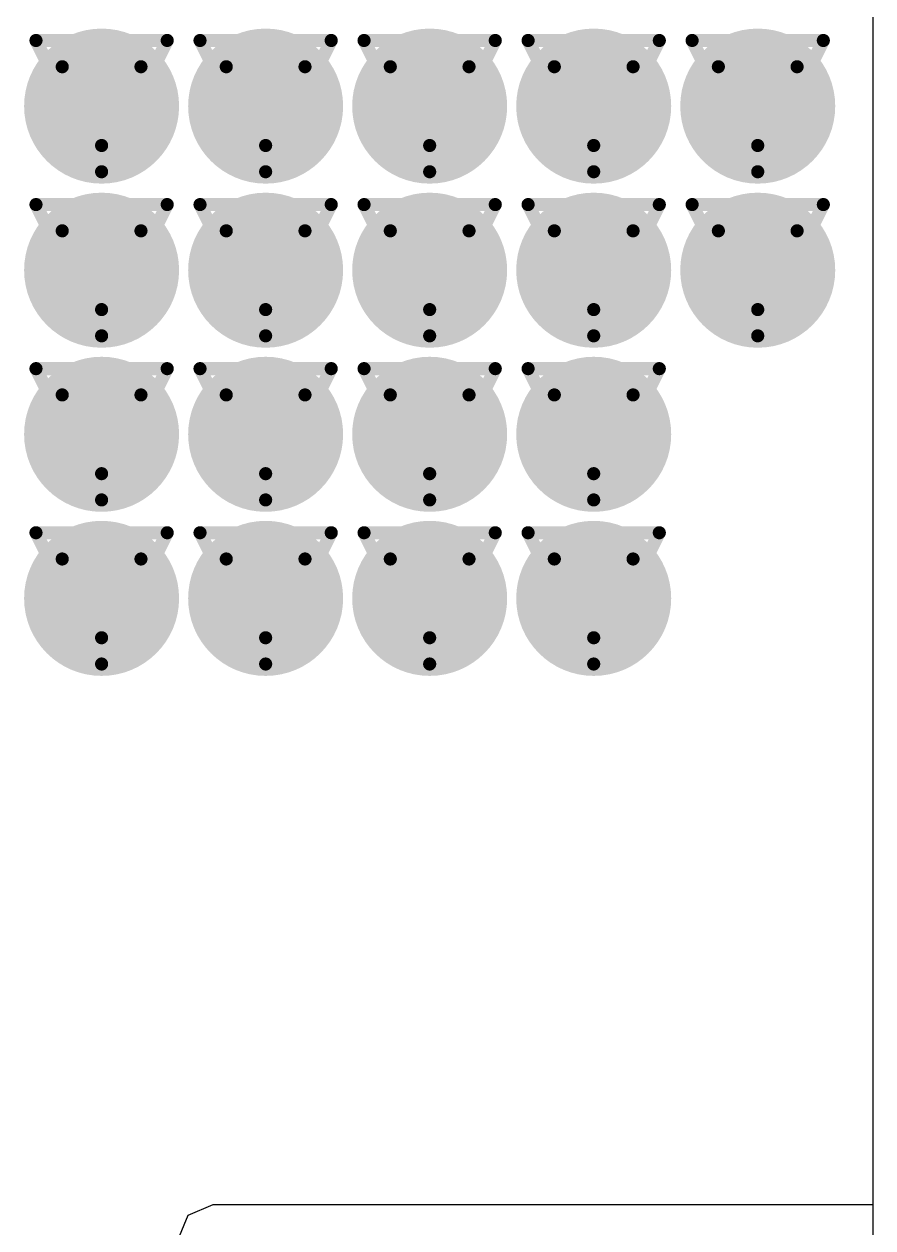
# Model space of a CAD drawing. Header units: inches. Extents: x -3 to 5381, y -57 to 5355.
# Drawn here: x -0.655 to 2.631, y -6.047 to -1.389 of the extents above; entities that cross this region are included whole.
import ezdxf

# ---------------------------------------------------------------- set-up
doc = ezdxf.new("R2010")
doc.units = ezdxf.units.IN
for name, color, linetype in [('Bottom Layer', 5, 'Continuous'), ('Drill Drawing', 1, 'Continuous'), ('Top Layer', 1, 'Continuous'), ('Via Holes', 16, 'Continuous')]:
    doc.layers.add(name, color=color, linetype=linetype)

msp = doc.modelspace()

# ---------------------------------------------------------------- hatches: boundary and pattern name
at = {"layer": 'Bottom Layer'}
h = msp.add_hatch(color=5, dxfattribs=at)
edge = h.paths.add_edge_path()
edge.add_arc((-0.3548, -1.7061), 0.3, 0, 360)
h = msp.add_hatch(color=5, dxfattribs=at)
edge = h.paths.add_edge_path()
edge.add_arc((0.2802, -1.7061), 0.3, 0, 360)
h = msp.add_hatch(color=5, dxfattribs=at)
edge = h.paths.add_edge_path()
edge.add_arc((0.9152, -1.7061), 0.3, 0, 360)
h = msp.add_hatch(color=5, dxfattribs=at)
edge = h.paths.add_edge_path()
edge.add_arc((1.5502, -1.7061), 0.3, 0, 360)
h = msp.add_hatch(color=5, dxfattribs=at)
edge = h.paths.add_edge_path()
edge.add_arc((2.1852, -1.7061), 0.3, 0, 360)
h = msp.add_hatch(color=5, dxfattribs=at)
edge = h.paths.add_edge_path()
edge.add_arc((-0.3548, -2.3411), 0.3, 0, 360)
h = msp.add_hatch(color=5, dxfattribs=at)
edge = h.paths.add_edge_path()
edge.add_arc((0.2802, -2.3411), 0.3, 0, 360)
h = msp.add_hatch(color=5, dxfattribs=at)
edge = h.paths.add_edge_path()
edge.add_arc((0.9152, -2.3411), 0.3, 0, 360)
h = msp.add_hatch(color=5, dxfattribs=at)
edge = h.paths.add_edge_path()
edge.add_arc((1.5502, -2.3411), 0.3, 0, 360)
h = msp.add_hatch(color=5, dxfattribs=at)
edge = h.paths.add_edge_path()
edge.add_arc((2.1852, -2.3411), 0.3, 0, 360)
h = msp.add_hatch(color=5, dxfattribs=at)
edge = h.paths.add_edge_path()
edge.add_arc((-0.3548, -2.9761), 0.3, 0, 360)
h = msp.add_hatch(color=5, dxfattribs=at)
edge = h.paths.add_edge_path()
edge.add_arc((0.2802, -2.9761), 0.3, 0, 360)
h = msp.add_hatch(color=5, dxfattribs=at)
edge = h.paths.add_edge_path()
edge.add_arc((0.9152, -2.9761), 0.3, 0, 360)
h = msp.add_hatch(color=5, dxfattribs=at)
edge = h.paths.add_edge_path()
edge.add_arc((1.5502, -2.9761), 0.3, 0, 360)
h = msp.add_hatch(color=5, dxfattribs=at)
edge = h.paths.add_edge_path()
edge.add_arc((-0.3548, -3.6111), 0.3, 0, 360)
h = msp.add_hatch(color=5, dxfattribs=at)
edge = h.paths.add_edge_path()
edge.add_arc((0.2802, -3.6111), 0.3, 0, 360)
h = msp.add_hatch(color=5, dxfattribs=at)
edge = h.paths.add_edge_path()
edge.add_arc((0.9152, -3.6111), 0.3, 0, 360)
h = msp.add_hatch(color=5, dxfattribs=at)
edge = h.paths.add_edge_path()
edge.add_arc((1.5502, -3.6111), 0.3, 0, 360)
at = {"layer": 'Top Layer'}
h = msp.add_hatch(color=1, dxfattribs=at)
edge = h.paths.add_edge_path()
edge.add_arc((-0.3548, -1.7061), 0.3, 0, 360)
h = msp.add_hatch(color=1, dxfattribs=at)
edge = h.paths.add_edge_path()
edge.add_arc((0.2802, -1.7061), 0.3, 0, 360)
h = msp.add_hatch(color=1, dxfattribs=at)
edge = h.paths.add_edge_path()
edge.add_arc((0.9152, -1.7061), 0.3, 0, 360)
h = msp.add_hatch(color=1, dxfattribs=at)
edge = h.paths.add_edge_path()
edge.add_arc((1.5502, -1.7061), 0.3, 0, 360)
h = msp.add_hatch(color=1, dxfattribs=at)
edge = h.paths.add_edge_path()
edge.add_arc((2.1852, -1.7061), 0.3, 0, 360)
h = msp.add_hatch(color=1, dxfattribs=at)
edge = h.paths.add_edge_path()
edge.add_arc((-0.3548, -2.3411), 0.3, 0, 360)
h = msp.add_hatch(color=1, dxfattribs=at)
edge = h.paths.add_edge_path()
edge.add_arc((0.2802, -2.3411), 0.3, 0, 360)
h = msp.add_hatch(color=1, dxfattribs=at)
edge = h.paths.add_edge_path()
edge.add_arc((0.9152, -2.3411), 0.3, 0, 360)
h = msp.add_hatch(color=1, dxfattribs=at)
edge = h.paths.add_edge_path()
edge.add_arc((1.5502, -2.3411), 0.3, 0, 360)
h = msp.add_hatch(color=1, dxfattribs=at)
edge = h.paths.add_edge_path()
edge.add_arc((2.1852, -2.3411), 0.3, 0, 360)
h = msp.add_hatch(color=1, dxfattribs=at)
edge = h.paths.add_edge_path()
edge.add_arc((-0.3548, -2.9761), 0.3, 0, 360)
h = msp.add_hatch(color=1, dxfattribs=at)
edge = h.paths.add_edge_path()
edge.add_arc((0.2802, -2.9761), 0.3, 0, 360)
h = msp.add_hatch(color=1, dxfattribs=at)
edge = h.paths.add_edge_path()
edge.add_arc((0.9152, -2.9761), 0.3, 0, 360)
h = msp.add_hatch(color=1, dxfattribs=at)
edge = h.paths.add_edge_path()
edge.add_arc((1.5502, -2.9761), 0.3, 0, 360)
h = msp.add_hatch(color=1, dxfattribs=at)
edge = h.paths.add_edge_path()
edge.add_arc((-0.3548, -3.6111), 0.3, 0, 360)
h = msp.add_hatch(color=1, dxfattribs=at)
edge = h.paths.add_edge_path()
edge.add_arc((0.2802, -3.6111), 0.3, 0, 360)
h = msp.add_hatch(color=1, dxfattribs=at)
edge = h.paths.add_edge_path()
edge.add_arc((0.9152, -3.6111), 0.3, 0, 360)
h = msp.add_hatch(color=1, dxfattribs=at)
edge = h.paths.add_edge_path()
edge.add_arc((1.5502, -3.6111), 0.3, 0, 360)
at = {"layer": 'Via Holes'}
h = msp.add_hatch(color=7, dxfattribs=at)
edge = h.paths.add_edge_path()
edge.add_arc((-0.3548, -1.7061), 0.15, 0, 360)
h = msp.add_hatch(color=7, dxfattribs=at)
edge = h.paths.add_edge_path()
edge.add_arc((0.2802, -1.7061), 0.15, 0, 360)
h = msp.add_hatch(color=7, dxfattribs=at)
edge = h.paths.add_edge_path()
edge.add_arc((0.9152, -1.7061), 0.15, 0, 360)
h = msp.add_hatch(color=7, dxfattribs=at)
edge = h.paths.add_edge_path()
edge.add_arc((1.5502, -1.7061), 0.15, 0, 360)
h = msp.add_hatch(color=7, dxfattribs=at)
edge = h.paths.add_edge_path()
edge.add_arc((2.1852, -1.7061), 0.15, 0, 360)
h = msp.add_hatch(color=7, dxfattribs=at)
edge = h.paths.add_edge_path()
edge.add_arc((-0.3548, -2.3411), 0.15, 0, 360)
h = msp.add_hatch(color=7, dxfattribs=at)
edge = h.paths.add_edge_path()
edge.add_arc((0.2802, -2.3411), 0.15, 0, 360)
h = msp.add_hatch(color=7, dxfattribs=at)
edge = h.paths.add_edge_path()
edge.add_arc((0.9152, -2.3411), 0.15, 0, 360)
h = msp.add_hatch(color=7, dxfattribs=at)
edge = h.paths.add_edge_path()
edge.add_arc((1.5502, -2.3411), 0.15, 0, 360)
h = msp.add_hatch(color=7, dxfattribs=at)
edge = h.paths.add_edge_path()
edge.add_arc((2.1852, -2.3411), 0.15, 0, 360)
h = msp.add_hatch(color=7, dxfattribs=at)
edge = h.paths.add_edge_path()
edge.add_arc((-0.3548, -2.9761), 0.15, 0, 360)
h = msp.add_hatch(color=7, dxfattribs=at)
edge = h.paths.add_edge_path()
edge.add_arc((0.2802, -2.9761), 0.15, 0, 360)
h = msp.add_hatch(color=7, dxfattribs=at)
edge = h.paths.add_edge_path()
edge.add_arc((0.9152, -2.9761), 0.15, 0, 360)
h = msp.add_hatch(color=7, dxfattribs=at)
edge = h.paths.add_edge_path()
edge.add_arc((1.5502, -2.9761), 0.15, 0, 360)
h = msp.add_hatch(color=7, dxfattribs=at)
edge = h.paths.add_edge_path()
edge.add_arc((-0.3548, -3.6111), 0.15, 0, 360)
h = msp.add_hatch(color=7, dxfattribs=at)
edge = h.paths.add_edge_path()
edge.add_arc((0.2802, -3.6111), 0.15, 0, 360)
h = msp.add_hatch(color=7, dxfattribs=at)
edge = h.paths.add_edge_path()
edge.add_arc((0.9152, -3.6111), 0.15, 0, 360)
h = msp.add_hatch(color=7, dxfattribs=at)
edge = h.paths.add_edge_path()
edge.add_arc((1.5502, -3.6111), 0.15, 0, 360)

# ---------------------------------------------------------------- linework, layer by layer
at = {"layer": 'Bottom Layer'}
msp.add_line((2.6311, 2.6924), (2.6311, -7.6708), dxfattribs=at)
at = {"layer": 'Drill Drawing'}
for points in [[(-0.6088, -1.4521, 0.0508, 0.0508, 0), (-0.1008, -1.4521, 0.0508, 0.0508, 0)], [(-0.6088, -1.4521, 0.0508, 0.0508, 0), (-0.3548, -1.9601, 0.0508, 0.0508, 0)], [(-0.3548, -1.9601, 0.0508, 0.0508, 0), (-0.1008, -1.4521, 0.0508, 0.0508, 0)], [(0.0262, -1.4521, 0.0508, 0.0508, 0), (0.5342, -1.4521, 0.0508, 0.0508, 0)], [(0.0262, -1.4521, 0.0508, 0.0508, 0), (0.2802, -1.9601, 0.0508, 0.0508, 0)], [(0.2802, -1.9601, 0.0508, 0.0508, 0), (0.5342, -1.4521, 0.0508, 0.0508, 0)], [(0.6612, -1.4521, 0.0508, 0.0508, 0), (1.1692, -1.4521, 0.0508, 0.0508, 0)], [(0.6612, -1.4521, 0.0508, 0.0508, 0), (0.9152, -1.9601, 0.0508, 0.0508, 0)], [(0.9152, -1.9601, 0.0508, 0.0508, 0), (1.1692, -1.4521, 0.0508, 0.0508, 0)], [(1.2962, -1.4521, 0.0508, 0.0508, 0), (1.8042, -1.4521, 0.0508, 0.0508, 0)], [(1.2962, -1.4521, 0.0508, 0.0508, 0), (1.5502, -1.9601, 0.0508, 0.0508, 0)], [(1.5502, -1.9601, 0.0508, 0.0508, 0), (1.8042, -1.4521, 0.0508, 0.0508, 0)], [(1.9312, -1.4521, 0.0508, 0.0508, 0), (2.4392, -1.4521, 0.0508, 0.0508, 0)], [(1.9312, -1.4521, 0.0508, 0.0508, 0), (2.1852, -1.9601, 0.0508, 0.0508, 0)], [(2.1852, -1.9601, 0.0508, 0.0508, 0), (2.4392, -1.4521, 0.0508, 0.0508, 0)], [(-0.5072, -1.5537, 0.0508, 0.0508, 0), (-0.2024, -1.5537, 0.0508, 0.0508, 0)], [(-0.5072, -1.5537, 0.0508, 0.0508, 0), (-0.3548, -1.8585, 0.0508, 0.0508, 0)], [(-0.3548, -1.8585, 0.0508, 0.0508, 0), (-0.2024, -1.5537, 0.0508, 0.0508, 0)], [(0.1278, -1.5537, 0.0508, 0.0508, 0), (0.4326, -1.5537, 0.0508, 0.0508, 0)], [(0.1278, -1.5537, 0.0508, 0.0508, 0), (0.2802, -1.8585, 0.0508, 0.0508, 0)], [(0.2802, -1.8585, 0.0508, 0.0508, 0), (0.4326, -1.5537, 0.0508, 0.0508, 0)], [(0.7628, -1.5537, 0.0508, 0.0508, 0), (1.0676, -1.5537, 0.0508, 0.0508, 0)], [(0.7628, -1.5537, 0.0508, 0.0508, 0), (0.9152, -1.8585, 0.0508, 0.0508, 0)], [(0.9152, -1.8585, 0.0508, 0.0508, 0), (1.0676, -1.5537, 0.0508, 0.0508, 0)], [(1.3978, -1.5537, 0.0508, 0.0508, 0), (1.7026, -1.5537, 0.0508, 0.0508, 0)], [(1.3978, -1.5537, 0.0508, 0.0508, 0), (1.5502, -1.8585, 0.0508, 0.0508, 0)], [(1.5502, -1.8585, 0.0508, 0.0508, 0), (1.7026, -1.5537, 0.0508, 0.0508, 0)], [(2.0328, -1.5537, 0.0508, 0.0508, 0), (2.3376, -1.5537, 0.0508, 0.0508, 0)], [(2.0328, -1.5537, 0.0508, 0.0508, 0), (2.1852, -1.8585, 0.0508, 0.0508, 0)], [(2.1852, -1.8585, 0.0508, 0.0508, 0), (2.3376, -1.5537, 0.0508, 0.0508, 0)], [(-0.6088, -2.0871, 0.0508, 0.0508, 0), (-0.1008, -2.0871, 0.0508, 0.0508, 0)], [(-0.6088, -2.0871, 0.0508, 0.0508, 0), (-0.3548, -2.5951, 0.0508, 0.0508, 0)], [(-0.3548, -2.5951, 0.0508, 0.0508, 0), (-0.1008, -2.0871, 0.0508, 0.0508, 0)], [(0.0262, -2.0871, 0.0508, 0.0508, 0), (0.5342, -2.0871, 0.0508, 0.0508, 0)], [(0.0262, -2.0871, 0.0508, 0.0508, 0), (0.2802, -2.5951, 0.0508, 0.0508, 0)], [(0.2802, -2.5951, 0.0508, 0.0508, 0), (0.5342, -2.0871, 0.0508, 0.0508, 0)], [(0.6612, -2.0871, 0.0508, 0.0508, 0), (1.1692, -2.0871, 0.0508, 0.0508, 0)], [(0.6612, -2.0871, 0.0508, 0.0508, 0), (0.9152, -2.5951, 0.0508, 0.0508, 0)], [(0.9152, -2.5951, 0.0508, 0.0508, 0), (1.1692, -2.0871, 0.0508, 0.0508, 0)], [(1.2962, -2.0871, 0.0508, 0.0508, 0), (1.8042, -2.0871, 0.0508, 0.0508, 0)], [(1.2962, -2.0871, 0.0508, 0.0508, 0), (1.5502, -2.5951, 0.0508, 0.0508, 0)], [(1.5502, -2.5951, 0.0508, 0.0508, 0), (1.8042, -2.0871, 0.0508, 0.0508, 0)], [(1.9312, -2.0871, 0.0508, 0.0508, 0), (2.4392, -2.0871, 0.0508, 0.0508, 0)], [(1.9312, -2.0871, 0.0508, 0.0508, 0), (2.1852, -2.5951, 0.0508, 0.0508, 0)], [(2.1852, -2.5951, 0.0508, 0.0508, 0), (2.4392, -2.0871, 0.0508, 0.0508, 0)], [(-0.5072, -2.1887, 0.0508, 0.0508, 0), (-0.2024, -2.1887, 0.0508, 0.0508, 0)], [(-0.5072, -2.1887, 0.0508, 0.0508, 0), (-0.3548, -2.4935, 0.0508, 0.0508, 0)], [(-0.3548, -2.4935, 0.0508, 0.0508, 0), (-0.2024, -2.1887, 0.0508, 0.0508, 0)], [(0.1278, -2.1887, 0.0508, 0.0508, 0), (0.4326, -2.1887, 0.0508, 0.0508, 0)], [(0.1278, -2.1887, 0.0508, 0.0508, 0), (0.2802, -2.4935, 0.0508, 0.0508, 0)], [(0.2802, -2.4935, 0.0508, 0.0508, 0), (0.4326, -2.1887, 0.0508, 0.0508, 0)], [(0.7628, -2.1887, 0.0508, 0.0508, 0), (1.0676, -2.1887, 0.0508, 0.0508, 0)], [(0.7628, -2.1887, 0.0508, 0.0508, 0), (0.9152, -2.4935, 0.0508, 0.0508, 0)], [(0.9152, -2.4935, 0.0508, 0.0508, 0), (1.0676, -2.1887, 0.0508, 0.0508, 0)], [(1.3978, -2.1887, 0.0508, 0.0508, 0), (1.7026, -2.1887, 0.0508, 0.0508, 0)], [(1.3978, -2.1887, 0.0508, 0.0508, 0), (1.5502, -2.4935, 0.0508, 0.0508, 0)], [(1.5502, -2.4935, 0.0508, 0.0508, 0), (1.7026, -2.1887, 0.0508, 0.0508, 0)], [(2.0328, -2.1887, 0.0508, 0.0508, 0), (2.3376, -2.1887, 0.0508, 0.0508, 0)], [(2.0328, -2.1887, 0.0508, 0.0508, 0), (2.1852, -2.4935, 0.0508, 0.0508, 0)], [(2.1852, -2.4935, 0.0508, 0.0508, 0), (2.3376, -2.1887, 0.0508, 0.0508, 0)], [(-0.6088, -2.7221, 0.0508, 0.0508, 0), (-0.1008, -2.7221, 0.0508, 0.0508, 0)], [(-0.6088, -2.7221, 0.0508, 0.0508, 0), (-0.3548, -3.2301, 0.0508, 0.0508, 0)], [(-0.3548, -3.2301, 0.0508, 0.0508, 0), (-0.1008, -2.7221, 0.0508, 0.0508, 0)], [(0.0262, -2.7221, 0.0508, 0.0508, 0), (0.5342, -2.7221, 0.0508, 0.0508, 0)], [(0.0262, -2.7221, 0.0508, 0.0508, 0), (0.2802, -3.2301, 0.0508, 0.0508, 0)], [(0.2802, -3.2301, 0.0508, 0.0508, 0), (0.5342, -2.7221, 0.0508, 0.0508, 0)], [(0.6612, -2.7221, 0.0508, 0.0508, 0), (1.1692, -2.7221, 0.0508, 0.0508, 0)], [(0.6612, -2.7221, 0.0508, 0.0508, 0), (0.9152, -3.2301, 0.0508, 0.0508, 0)], [(0.9152, -3.2301, 0.0508, 0.0508, 0), (1.1692, -2.7221, 0.0508, 0.0508, 0)], [(1.2962, -2.7221, 0.0508, 0.0508, 0), (1.8042, -2.7221, 0.0508, 0.0508, 0)], [(1.2962, -2.7221, 0.0508, 0.0508, 0), (1.5502, -3.2301, 0.0508, 0.0508, 0)], [(1.5502, -3.2301, 0.0508, 0.0508, 0), (1.8042, -2.7221, 0.0508, 0.0508, 0)], [(-0.5072, -2.8237, 0.0508, 0.0508, 0), (-0.2024, -2.8237, 0.0508, 0.0508, 0)], [(-0.5072, -2.8237, 0.0508, 0.0508, 0), (-0.3548, -3.1285, 0.0508, 0.0508, 0)], [(-0.3548, -3.1285, 0.0508, 0.0508, 0), (-0.2024, -2.8237, 0.0508, 0.0508, 0)], [(0.1278, -2.8237, 0.0508, 0.0508, 0), (0.4326, -2.8237, 0.0508, 0.0508, 0)], [(0.1278, -2.8237, 0.0508, 0.0508, 0), (0.2802, -3.1285, 0.0508, 0.0508, 0)], [(0.2802, -3.1285, 0.0508, 0.0508, 0), (0.4326, -2.8237, 0.0508, 0.0508, 0)], [(0.7628, -2.8237, 0.0508, 0.0508, 0), (1.0676, -2.8237, 0.0508, 0.0508, 0)], [(0.7628, -2.8237, 0.0508, 0.0508, 0), (0.9152, -3.1285, 0.0508, 0.0508, 0)], [(0.9152, -3.1285, 0.0508, 0.0508, 0), (1.0676, -2.8237, 0.0508, 0.0508, 0)], [(1.3978, -2.8237, 0.0508, 0.0508, 0), (1.7026, -2.8237, 0.0508, 0.0508, 0)], [(1.3978, -2.8237, 0.0508, 0.0508, 0), (1.5502, -3.1285, 0.0508, 0.0508, 0)], [(1.5502, -3.1285, 0.0508, 0.0508, 0), (1.7026, -2.8237, 0.0508, 0.0508, 0)], [(-0.6088, -3.3571, 0.0508, 0.0508, 0), (-0.1008, -3.3571, 0.0508, 0.0508, 0)], [(-0.6088, -3.3571, 0.0508, 0.0508, 0), (-0.3548, -3.8651, 0.0508, 0.0508, 0)], [(-0.3548, -3.8651, 0.0508, 0.0508, 0), (-0.1008, -3.3571, 0.0508, 0.0508, 0)], [(0.0262, -3.3571, 0.0508, 0.0508, 0), (0.5342, -3.3571, 0.0508, 0.0508, 0)], [(0.0262, -3.3571, 0.0508, 0.0508, 0), (0.2802, -3.8651, 0.0508, 0.0508, 0)], [(0.2802, -3.8651, 0.0508, 0.0508, 0), (0.5342, -3.3571, 0.0508, 0.0508, 0)], [(0.6612, -3.3571, 0.0508, 0.0508, 0), (1.1692, -3.3571, 0.0508, 0.0508, 0)], [(0.6612, -3.3571, 0.0508, 0.0508, 0), (0.9152, -3.8651, 0.0508, 0.0508, 0)], [(0.9152, -3.8651, 0.0508, 0.0508, 0), (1.1692, -3.3571, 0.0508, 0.0508, 0)], [(1.2962, -3.3571, 0.0508, 0.0508, 0), (1.8042, -3.3571, 0.0508, 0.0508, 0)], [(1.2962, -3.3571, 0.0508, 0.0508, 0), (1.5502, -3.8651, 0.0508, 0.0508, 0)], [(1.5502, -3.8651, 0.0508, 0.0508, 0), (1.8042, -3.3571, 0.0508, 0.0508, 0)], [(-0.5072, -3.4587, 0.0508, 0.0508, 0), (-0.2024, -3.4587, 0.0508, 0.0508, 0)], [(-0.5072, -3.4587, 0.0508, 0.0508, 0), (-0.3548, -3.7635, 0.0508, 0.0508, 0)], [(-0.3548, -3.7635, 0.0508, 0.0508, 0), (-0.2024, -3.4587, 0.0508, 0.0508, 0)], [(0.1278, -3.4587, 0.0508, 0.0508, 0), (0.4326, -3.4587, 0.0508, 0.0508, 0)], [(0.1278, -3.4587, 0.0508, 0.0508, 0), (0.2802, -3.7635, 0.0508, 0.0508, 0)], [(0.2802, -3.7635, 0.0508, 0.0508, 0), (0.4326, -3.4587, 0.0508, 0.0508, 0)], [(0.7628, -3.4587, 0.0508, 0.0508, 0), (1.0676, -3.4587, 0.0508, 0.0508, 0)], [(0.7628, -3.4587, 0.0508, 0.0508, 0), (0.9152, -3.7635, 0.0508, 0.0508, 0)], [(0.9152, -3.7635, 0.0508, 0.0508, 0), (1.0676, -3.4587, 0.0508, 0.0508, 0)], [(1.3978, -3.4587, 0.0508, 0.0508, 0), (1.7026, -3.4587, 0.0508, 0.0508, 0)], [(1.3978, -3.4587, 0.0508, 0.0508, 0), (1.5502, -3.7635, 0.0508, 0.0508, 0)], [(1.5502, -3.7635, 0.0508, 0.0508, 0), (1.7026, -3.4587, 0.0508, 0.0508, 0)]]:
    msp.add_lwpolyline(points, format="xyseb", dxfattribs=at)
for points in [[(-0.6215, -1.4521, 0.0254, 0.0254, 1), (-0.5961, -1.4521, 0.0254, 0.0254, 1)], [(-0.6215, -1.4521, 0.0254, 0.0254, 1), (-0.5961, -1.4521, 0.0254, 0.0254, 1)], [(-0.1135, -1.4521, 0.0254, 0.0254, 1), (-0.0881, -1.4521, 0.0254, 0.0254, 1)], [(-0.1135, -1.4521, 0.0254, 0.0254, 1), (-0.0881, -1.4521, 0.0254, 0.0254, 1)], [(0.0135, -1.4521, 0.0254, 0.0254, 1), (0.0389, -1.4521, 0.0254, 0.0254, 1)], [(0.0135, -1.4521, 0.0254, 0.0254, 1), (0.0389, -1.4521, 0.0254, 0.0254, 1)], [(0.5215, -1.4521, 0.0254, 0.0254, 1), (0.5469, -1.4521, 0.0254, 0.0254, 1)], [(0.5215, -1.4521, 0.0254, 0.0254, 1), (0.5469, -1.4521, 0.0254, 0.0254, 1)], [(0.6485, -1.4521, 0.0254, 0.0254, 1), (0.6739, -1.4521, 0.0254, 0.0254, 1)], [(0.6485, -1.4521, 0.0254, 0.0254, 1), (0.6739, -1.4521, 0.0254, 0.0254, 1)], [(1.1565, -1.4521, 0.0254, 0.0254, 1), (1.1819, -1.4521, 0.0254, 0.0254, 1)], [(1.1565, -1.4521, 0.0254, 0.0254, 1), (1.1819, -1.4521, 0.0254, 0.0254, 1)], [(1.2835, -1.4521, 0.0254, 0.0254, 1), (1.3089, -1.4521, 0.0254, 0.0254, 1)], [(1.2835, -1.4521, 0.0254, 0.0254, 1), (1.3089, -1.4521, 0.0254, 0.0254, 1)], [(1.7915, -1.4521, 0.0254, 0.0254, 1), (1.8169, -1.4521, 0.0254, 0.0254, 1)], [(1.7915, -1.4521, 0.0254, 0.0254, 1), (1.8169, -1.4521, 0.0254, 0.0254, 1)], [(1.9185, -1.4521, 0.0254, 0.0254, 1), (1.9439, -1.4521, 0.0254, 0.0254, 1)], [(1.9185, -1.4521, 0.0254, 0.0254, 1), (1.9439, -1.4521, 0.0254, 0.0254, 1)], [(2.4265, -1.4521, 0.0254, 0.0254, 1), (2.4519, -1.4521, 0.0254, 0.0254, 1)], [(2.4265, -1.4521, 0.0254, 0.0254, 1), (2.4519, -1.4521, 0.0254, 0.0254, 1)], [(-0.5199, -1.5537, 0.0254, 0.0254, 1), (-0.4945, -1.5537, 0.0254, 0.0254, 1)], [(-0.5199, -1.5537, 0.0254, 0.0254, 1), (-0.4945, -1.5537, 0.0254, 0.0254, 1)], [(-0.2151, -1.5537, 0.0254, 0.0254, 1), (-0.1897, -1.5537, 0.0254, 0.0254, 1)], [(-0.2151, -1.5537, 0.0254, 0.0254, 1), (-0.1897, -1.5537, 0.0254, 0.0254, 1)], [(0.1151, -1.5537, 0.0254, 0.0254, 1), (0.1405, -1.5537, 0.0254, 0.0254, 1)], [(0.1151, -1.5537, 0.0254, 0.0254, 1), (0.1405, -1.5537, 0.0254, 0.0254, 1)], [(0.4199, -1.5537, 0.0254, 0.0254, 1), (0.4453, -1.5537, 0.0254, 0.0254, 1)], [(0.4199, -1.5537, 0.0254, 0.0254, 1), (0.4453, -1.5537, 0.0254, 0.0254, 1)], [(0.7501, -1.5537, 0.0254, 0.0254, 1), (0.7755, -1.5537, 0.0254, 0.0254, 1)], [(0.7501, -1.5537, 0.0254, 0.0254, 1), (0.7755, -1.5537, 0.0254, 0.0254, 1)], [(1.0549, -1.5537, 0.0254, 0.0254, 1), (1.0803, -1.5537, 0.0254, 0.0254, 1)], [(1.0549, -1.5537, 0.0254, 0.0254, 1), (1.0803, -1.5537, 0.0254, 0.0254, 1)], [(1.3851, -1.5537, 0.0254, 0.0254, 1), (1.4105, -1.5537, 0.0254, 0.0254, 1)], [(1.3851, -1.5537, 0.0254, 0.0254, 1), (1.4105, -1.5537, 0.0254, 0.0254, 1)], [(1.6899, -1.5537, 0.0254, 0.0254, 1), (1.7153, -1.5537, 0.0254, 0.0254, 1)], [(1.6899, -1.5537, 0.0254, 0.0254, 1), (1.7153, -1.5537, 0.0254, 0.0254, 1)], [(2.0201, -1.5537, 0.0254, 0.0254, 1), (2.0455, -1.5537, 0.0254, 0.0254, 1)], [(2.0201, -1.5537, 0.0254, 0.0254, 1), (2.0455, -1.5537, 0.0254, 0.0254, 1)], [(2.3249, -1.5537, 0.0254, 0.0254, 1), (2.3503, -1.5537, 0.0254, 0.0254, 1)], [(2.3249, -1.5537, 0.0254, 0.0254, 1), (2.3503, -1.5537, 0.0254, 0.0254, 1)], [(-0.3675, -1.8585, 0.0254, 0.0254, 1), (-0.3421, -1.8585, 0.0254, 0.0254, 1)], [(-0.3675, -1.8585, 0.0254, 0.0254, 1), (-0.3421, -1.8585, 0.0254, 0.0254, 1)], [(0.2675, -1.8585, 0.0254, 0.0254, 1), (0.2929, -1.8585, 0.0254, 0.0254, 1)], [(0.2675, -1.8585, 0.0254, 0.0254, 1), (0.2929, -1.8585, 0.0254, 0.0254, 1)], [(0.9025, -1.8585, 0.0254, 0.0254, 1), (0.9279, -1.8585, 0.0254, 0.0254, 1)], [(0.9025, -1.8585, 0.0254, 0.0254, 1), (0.9279, -1.8585, 0.0254, 0.0254, 1)], [(1.5375, -1.8585, 0.0254, 0.0254, 1), (1.5629, -1.8585, 0.0254, 0.0254, 1)], [(1.5375, -1.8585, 0.0254, 0.0254, 1), (1.5629, -1.8585, 0.0254, 0.0254, 1)], [(2.1725, -1.8585, 0.0254, 0.0254, 1), (2.1979, -1.8585, 0.0254, 0.0254, 1)], [(2.1725, -1.8585, 0.0254, 0.0254, 1), (2.1979, -1.8585, 0.0254, 0.0254, 1)], [(-0.3675, -1.9601, 0.0254, 0.0254, 1), (-0.3421, -1.9601, 0.0254, 0.0254, 1)], [(-0.3675, -1.9601, 0.0254, 0.0254, 1), (-0.3421, -1.9601, 0.0254, 0.0254, 1)], [(0.2675, -1.9601, 0.0254, 0.0254, 1), (0.2929, -1.9601, 0.0254, 0.0254, 1)], [(0.2675, -1.9601, 0.0254, 0.0254, 1), (0.2929, -1.9601, 0.0254, 0.0254, 1)], [(0.9025, -1.9601, 0.0254, 0.0254, 1), (0.9279, -1.9601, 0.0254, 0.0254, 1)], [(0.9025, -1.9601, 0.0254, 0.0254, 1), (0.9279, -1.9601, 0.0254, 0.0254, 1)], [(1.5375, -1.9601, 0.0254, 0.0254, 1), (1.5629, -1.9601, 0.0254, 0.0254, 1)], [(1.5375, -1.9601, 0.0254, 0.0254, 1), (1.5629, -1.9601, 0.0254, 0.0254, 1)], [(2.1725, -1.9601, 0.0254, 0.0254, 1), (2.1979, -1.9601, 0.0254, 0.0254, 1)], [(2.1725, -1.9601, 0.0254, 0.0254, 1), (2.1979, -1.9601, 0.0254, 0.0254, 1)], [(-0.6215, -2.0871, 0.0254, 0.0254, 1), (-0.5961, -2.0871, 0.0254, 0.0254, 1)], [(-0.6215, -2.0871, 0.0254, 0.0254, 1), (-0.5961, -2.0871, 0.0254, 0.0254, 1)], [(-0.1135, -2.0871, 0.0254, 0.0254, 1), (-0.0881, -2.0871, 0.0254, 0.0254, 1)], [(-0.1135, -2.0871, 0.0254, 0.0254, 1), (-0.0881, -2.0871, 0.0254, 0.0254, 1)], [(0.0135, -2.0871, 0.0254, 0.0254, 1), (0.0389, -2.0871, 0.0254, 0.0254, 1)], [(0.0135, -2.0871, 0.0254, 0.0254, 1), (0.0389, -2.0871, 0.0254, 0.0254, 1)], [(0.5215, -2.0871, 0.0254, 0.0254, 1), (0.5469, -2.0871, 0.0254, 0.0254, 1)], [(0.5215, -2.0871, 0.0254, 0.0254, 1), (0.5469, -2.0871, 0.0254, 0.0254, 1)], [(0.6485, -2.0871, 0.0254, 0.0254, 1), (0.6739, -2.0871, 0.0254, 0.0254, 1)], [(0.6485, -2.0871, 0.0254, 0.0254, 1), (0.6739, -2.0871, 0.0254, 0.0254, 1)], [(1.1565, -2.0871, 0.0254, 0.0254, 1), (1.1819, -2.0871, 0.0254, 0.0254, 1)], [(1.1565, -2.0871, 0.0254, 0.0254, 1), (1.1819, -2.0871, 0.0254, 0.0254, 1)], [(1.2835, -2.0871, 0.0254, 0.0254, 1), (1.3089, -2.0871, 0.0254, 0.0254, 1)], [(1.2835, -2.0871, 0.0254, 0.0254, 1), (1.3089, -2.0871, 0.0254, 0.0254, 1)], [(1.7915, -2.0871, 0.0254, 0.0254, 1), (1.8169, -2.0871, 0.0254, 0.0254, 1)], [(1.7915, -2.0871, 0.0254, 0.0254, 1), (1.8169, -2.0871, 0.0254, 0.0254, 1)], [(1.9185, -2.0871, 0.0254, 0.0254, 1), (1.9439, -2.0871, 0.0254, 0.0254, 1)], [(1.9185, -2.0871, 0.0254, 0.0254, 1), (1.9439, -2.0871, 0.0254, 0.0254, 1)], [(2.4265, -2.0871, 0.0254, 0.0254, 1), (2.4519, -2.0871, 0.0254, 0.0254, 1)], [(2.4265, -2.0871, 0.0254, 0.0254, 1), (2.4519, -2.0871, 0.0254, 0.0254, 1)], [(-0.5199, -2.1887, 0.0254, 0.0254, 1), (-0.4945, -2.1887, 0.0254, 0.0254, 1)], [(-0.5199, -2.1887, 0.0254, 0.0254, 1), (-0.4945, -2.1887, 0.0254, 0.0254, 1)], [(-0.2151, -2.1887, 0.0254, 0.0254, 1), (-0.1897, -2.1887, 0.0254, 0.0254, 1)], [(-0.2151, -2.1887, 0.0254, 0.0254, 1), (-0.1897, -2.1887, 0.0254, 0.0254, 1)], [(0.1151, -2.1887, 0.0254, 0.0254, 1), (0.1405, -2.1887, 0.0254, 0.0254, 1)], [(0.1151, -2.1887, 0.0254, 0.0254, 1), (0.1405, -2.1887, 0.0254, 0.0254, 1)], [(0.4199, -2.1887, 0.0254, 0.0254, 1), (0.4453, -2.1887, 0.0254, 0.0254, 1)], [(0.4199, -2.1887, 0.0254, 0.0254, 1), (0.4453, -2.1887, 0.0254, 0.0254, 1)], [(0.7501, -2.1887, 0.0254, 0.0254, 1), (0.7755, -2.1887, 0.0254, 0.0254, 1)], [(0.7501, -2.1887, 0.0254, 0.0254, 1), (0.7755, -2.1887, 0.0254, 0.0254, 1)], [(1.0549, -2.1887, 0.0254, 0.0254, 1), (1.0803, -2.1887, 0.0254, 0.0254, 1)], [(1.0549, -2.1887, 0.0254, 0.0254, 1), (1.0803, -2.1887, 0.0254, 0.0254, 1)], [(1.3851, -2.1887, 0.0254, 0.0254, 1), (1.4105, -2.1887, 0.0254, 0.0254, 1)], [(1.3851, -2.1887, 0.0254, 0.0254, 1), (1.4105, -2.1887, 0.0254, 0.0254, 1)], [(1.6899, -2.1887, 0.0254, 0.0254, 1), (1.7153, -2.1887, 0.0254, 0.0254, 1)], [(1.6899, -2.1887, 0.0254, 0.0254, 1), (1.7153, -2.1887, 0.0254, 0.0254, 1)], [(2.0201, -2.1887, 0.0254, 0.0254, 1), (2.0455, -2.1887, 0.0254, 0.0254, 1)], [(2.0201, -2.1887, 0.0254, 0.0254, 1), (2.0455, -2.1887, 0.0254, 0.0254, 1)], [(2.3249, -2.1887, 0.0254, 0.0254, 1), (2.3503, -2.1887, 0.0254, 0.0254, 1)], [(2.3249, -2.1887, 0.0254, 0.0254, 1), (2.3503, -2.1887, 0.0254, 0.0254, 1)], [(-0.3675, -2.4935, 0.0254, 0.0254, 1), (-0.3421, -2.4935, 0.0254, 0.0254, 1)], [(-0.3675, -2.4935, 0.0254, 0.0254, 1), (-0.3421, -2.4935, 0.0254, 0.0254, 1)], [(0.2675, -2.4935, 0.0254, 0.0254, 1), (0.2929, -2.4935, 0.0254, 0.0254, 1)], [(0.2675, -2.4935, 0.0254, 0.0254, 1), (0.2929, -2.4935, 0.0254, 0.0254, 1)], [(0.9025, -2.4935, 0.0254, 0.0254, 1), (0.9279, -2.4935, 0.0254, 0.0254, 1)], [(0.9025, -2.4935, 0.0254, 0.0254, 1), (0.9279, -2.4935, 0.0254, 0.0254, 1)], [(1.5375, -2.4935, 0.0254, 0.0254, 1), (1.5629, -2.4935, 0.0254, 0.0254, 1)], [(1.5375, -2.4935, 0.0254, 0.0254, 1), (1.5629, -2.4935, 0.0254, 0.0254, 1)], [(2.1725, -2.4935, 0.0254, 0.0254, 1), (2.1979, -2.4935, 0.0254, 0.0254, 1)], [(2.1725, -2.4935, 0.0254, 0.0254, 1), (2.1979, -2.4935, 0.0254, 0.0254, 1)], [(-0.3675, -2.5951, 0.0254, 0.0254, 1), (-0.3421, -2.5951, 0.0254, 0.0254, 1)], [(-0.3675, -2.5951, 0.0254, 0.0254, 1), (-0.3421, -2.5951, 0.0254, 0.0254, 1)], [(0.2675, -2.5951, 0.0254, 0.0254, 1), (0.2929, -2.5951, 0.0254, 0.0254, 1)], [(0.2675, -2.5951, 0.0254, 0.0254, 1), (0.2929, -2.5951, 0.0254, 0.0254, 1)], [(0.9025, -2.5951, 0.0254, 0.0254, 1), (0.9279, -2.5951, 0.0254, 0.0254, 1)], [(0.9025, -2.5951, 0.0254, 0.0254, 1), (0.9279, -2.5951, 0.0254, 0.0254, 1)], [(1.5375, -2.5951, 0.0254, 0.0254, 1), (1.5629, -2.5951, 0.0254, 0.0254, 1)], [(1.5375, -2.5951, 0.0254, 0.0254, 1), (1.5629, -2.5951, 0.0254, 0.0254, 1)], [(2.1725, -2.5951, 0.0254, 0.0254, 1), (2.1979, -2.5951, 0.0254, 0.0254, 1)], [(2.1725, -2.5951, 0.0254, 0.0254, 1), (2.1979, -2.5951, 0.0254, 0.0254, 1)], [(-0.6215, -2.7221, 0.0254, 0.0254, 1), (-0.5961, -2.7221, 0.0254, 0.0254, 1)], [(-0.6215, -2.7221, 0.0254, 0.0254, 1), (-0.5961, -2.7221, 0.0254, 0.0254, 1)], [(-0.1135, -2.7221, 0.0254, 0.0254, 1), (-0.0881, -2.7221, 0.0254, 0.0254, 1)], [(-0.1135, -2.7221, 0.0254, 0.0254, 1), (-0.0881, -2.7221, 0.0254, 0.0254, 1)], [(0.0135, -2.7221, 0.0254, 0.0254, 1), (0.0389, -2.7221, 0.0254, 0.0254, 1)], [(0.0135, -2.7221, 0.0254, 0.0254, 1), (0.0389, -2.7221, 0.0254, 0.0254, 1)], [(0.5215, -2.7221, 0.0254, 0.0254, 1), (0.5469, -2.7221, 0.0254, 0.0254, 1)], [(0.5215, -2.7221, 0.0254, 0.0254, 1), (0.5469, -2.7221, 0.0254, 0.0254, 1)], [(0.6485, -2.7221, 0.0254, 0.0254, 1), (0.6739, -2.7221, 0.0254, 0.0254, 1)], [(0.6485, -2.7221, 0.0254, 0.0254, 1), (0.6739, -2.7221, 0.0254, 0.0254, 1)], [(1.1565, -2.7221, 0.0254, 0.0254, 1), (1.1819, -2.7221, 0.0254, 0.0254, 1)], [(1.1565, -2.7221, 0.0254, 0.0254, 1), (1.1819, -2.7221, 0.0254, 0.0254, 1)], [(1.2835, -2.7221, 0.0254, 0.0254, 1), (1.3089, -2.7221, 0.0254, 0.0254, 1)], [(1.2835, -2.7221, 0.0254, 0.0254, 1), (1.3089, -2.7221, 0.0254, 0.0254, 1)], [(1.7915, -2.7221, 0.0254, 0.0254, 1), (1.8169, -2.7221, 0.0254, 0.0254, 1)], [(1.7915, -2.7221, 0.0254, 0.0254, 1), (1.8169, -2.7221, 0.0254, 0.0254, 1)], [(-0.5199, -2.8237, 0.0254, 0.0254, 1), (-0.4945, -2.8237, 0.0254, 0.0254, 1)], [(-0.5199, -2.8237, 0.0254, 0.0254, 1), (-0.4945, -2.8237, 0.0254, 0.0254, 1)], [(-0.2151, -2.8237, 0.0254, 0.0254, 1), (-0.1897, -2.8237, 0.0254, 0.0254, 1)], [(-0.2151, -2.8237, 0.0254, 0.0254, 1), (-0.1897, -2.8237, 0.0254, 0.0254, 1)], [(0.1151, -2.8237, 0.0254, 0.0254, 1), (0.1405, -2.8237, 0.0254, 0.0254, 1)], [(0.1151, -2.8237, 0.0254, 0.0254, 1), (0.1405, -2.8237, 0.0254, 0.0254, 1)], [(0.4199, -2.8237, 0.0254, 0.0254, 1), (0.4453, -2.8237, 0.0254, 0.0254, 1)], [(0.4199, -2.8237, 0.0254, 0.0254, 1), (0.4453, -2.8237, 0.0254, 0.0254, 1)], [(0.7501, -2.8237, 0.0254, 0.0254, 1), (0.7755, -2.8237, 0.0254, 0.0254, 1)], [(0.7501, -2.8237, 0.0254, 0.0254, 1), (0.7755, -2.8237, 0.0254, 0.0254, 1)], [(1.0549, -2.8237, 0.0254, 0.0254, 1), (1.0803, -2.8237, 0.0254, 0.0254, 1)], [(1.0549, -2.8237, 0.0254, 0.0254, 1), (1.0803, -2.8237, 0.0254, 0.0254, 1)], [(1.3851, -2.8237, 0.0254, 0.0254, 1), (1.4105, -2.8237, 0.0254, 0.0254, 1)], [(1.3851, -2.8237, 0.0254, 0.0254, 1), (1.4105, -2.8237, 0.0254, 0.0254, 1)], [(1.6899, -2.8237, 0.0254, 0.0254, 1), (1.7153, -2.8237, 0.0254, 0.0254, 1)], [(1.6899, -2.8237, 0.0254, 0.0254, 1), (1.7153, -2.8237, 0.0254, 0.0254, 1)], [(-0.3675, -3.1285, 0.0254, 0.0254, 1), (-0.3421, -3.1285, 0.0254, 0.0254, 1)], [(-0.3675, -3.1285, 0.0254, 0.0254, 1), (-0.3421, -3.1285, 0.0254, 0.0254, 1)], [(0.2675, -3.1285, 0.0254, 0.0254, 1), (0.2929, -3.1285, 0.0254, 0.0254, 1)], [(0.2675, -3.1285, 0.0254, 0.0254, 1), (0.2929, -3.1285, 0.0254, 0.0254, 1)], [(0.9025, -3.1285, 0.0254, 0.0254, 1), (0.9279, -3.1285, 0.0254, 0.0254, 1)], [(0.9025, -3.1285, 0.0254, 0.0254, 1), (0.9279, -3.1285, 0.0254, 0.0254, 1)], [(1.5375, -3.1285, 0.0254, 0.0254, 1), (1.5629, -3.1285, 0.0254, 0.0254, 1)], [(1.5375, -3.1285, 0.0254, 0.0254, 1), (1.5629, -3.1285, 0.0254, 0.0254, 1)], [(-0.3675, -3.2301, 0.0254, 0.0254, 1), (-0.3421, -3.2301, 0.0254, 0.0254, 1)], [(-0.3675, -3.2301, 0.0254, 0.0254, 1), (-0.3421, -3.2301, 0.0254, 0.0254, 1)], [(0.2675, -3.2301, 0.0254, 0.0254, 1), (0.2929, -3.2301, 0.0254, 0.0254, 1)], [(0.2675, -3.2301, 0.0254, 0.0254, 1), (0.2929, -3.2301, 0.0254, 0.0254, 1)], [(0.9025, -3.2301, 0.0254, 0.0254, 1), (0.9279, -3.2301, 0.0254, 0.0254, 1)], [(0.9025, -3.2301, 0.0254, 0.0254, 1), (0.9279, -3.2301, 0.0254, 0.0254, 1)], [(1.5375, -3.2301, 0.0254, 0.0254, 1), (1.5629, -3.2301, 0.0254, 0.0254, 1)], [(1.5375, -3.2301, 0.0254, 0.0254, 1), (1.5629, -3.2301, 0.0254, 0.0254, 1)], [(-0.6215, -3.3571, 0.0254, 0.0254, 1), (-0.5961, -3.3571, 0.0254, 0.0254, 1)], [(-0.6215, -3.3571, 0.0254, 0.0254, 1), (-0.5961, -3.3571, 0.0254, 0.0254, 1)], [(-0.1135, -3.3571, 0.0254, 0.0254, 1), (-0.0881, -3.3571, 0.0254, 0.0254, 1)], [(-0.1135, -3.3571, 0.0254, 0.0254, 1), (-0.0881, -3.3571, 0.0254, 0.0254, 1)], [(0.0135, -3.3571, 0.0254, 0.0254, 1), (0.0389, -3.3571, 0.0254, 0.0254, 1)], [(0.0135, -3.3571, 0.0254, 0.0254, 1), (0.0389, -3.3571, 0.0254, 0.0254, 1)], [(0.5215, -3.3571, 0.0254, 0.0254, 1), (0.5469, -3.3571, 0.0254, 0.0254, 1)], [(0.5215, -3.3571, 0.0254, 0.0254, 1), (0.5469, -3.3571, 0.0254, 0.0254, 1)], [(0.6485, -3.3571, 0.0254, 0.0254, 1), (0.6739, -3.3571, 0.0254, 0.0254, 1)], [(0.6485, -3.3571, 0.0254, 0.0254, 1), (0.6739, -3.3571, 0.0254, 0.0254, 1)], [(1.1565, -3.3571, 0.0254, 0.0254, 1), (1.1819, -3.3571, 0.0254, 0.0254, 1)], [(1.1565, -3.3571, 0.0254, 0.0254, 1), (1.1819, -3.3571, 0.0254, 0.0254, 1)], [(1.2835, -3.3571, 0.0254, 0.0254, 1), (1.3089, -3.3571, 0.0254, 0.0254, 1)], [(1.2835, -3.3571, 0.0254, 0.0254, 1), (1.3089, -3.3571, 0.0254, 0.0254, 1)], [(1.7915, -3.3571, 0.0254, 0.0254, 1), (1.8169, -3.3571, 0.0254, 0.0254, 1)], [(1.7915, -3.3571, 0.0254, 0.0254, 1), (1.8169, -3.3571, 0.0254, 0.0254, 1)], [(-0.5199, -3.4587, 0.0254, 0.0254, 1), (-0.4945, -3.4587, 0.0254, 0.0254, 1)], [(-0.5199, -3.4587, 0.0254, 0.0254, 1), (-0.4945, -3.4587, 0.0254, 0.0254, 1)], [(-0.2151, -3.4587, 0.0254, 0.0254, 1), (-0.1897, -3.4587, 0.0254, 0.0254, 1)], [(-0.2151, -3.4587, 0.0254, 0.0254, 1), (-0.1897, -3.4587, 0.0254, 0.0254, 1)], [(0.1151, -3.4587, 0.0254, 0.0254, 1), (0.1405, -3.4587, 0.0254, 0.0254, 1)], [(0.1151, -3.4587, 0.0254, 0.0254, 1), (0.1405, -3.4587, 0.0254, 0.0254, 1)], [(0.4199, -3.4587, 0.0254, 0.0254, 1), (0.4453, -3.4587, 0.0254, 0.0254, 1)], [(0.4199, -3.4587, 0.0254, 0.0254, 1), (0.4453, -3.4587, 0.0254, 0.0254, 1)], [(0.7501, -3.4587, 0.0254, 0.0254, 1), (0.7755, -3.4587, 0.0254, 0.0254, 1)], [(0.7501, -3.4587, 0.0254, 0.0254, 1), (0.7755, -3.4587, 0.0254, 0.0254, 1)], [(1.0549, -3.4587, 0.0254, 0.0254, 1), (1.0803, -3.4587, 0.0254, 0.0254, 1)], [(1.0549, -3.4587, 0.0254, 0.0254, 1), (1.0803, -3.4587, 0.0254, 0.0254, 1)], [(1.3851, -3.4587, 0.0254, 0.0254, 1), (1.4105, -3.4587, 0.0254, 0.0254, 1)], [(1.3851, -3.4587, 0.0254, 0.0254, 1), (1.4105, -3.4587, 0.0254, 0.0254, 1)], [(1.6899, -3.4587, 0.0254, 0.0254, 1), (1.7153, -3.4587, 0.0254, 0.0254, 1)], [(1.6899, -3.4587, 0.0254, 0.0254, 1), (1.7153, -3.4587, 0.0254, 0.0254, 1)], [(-0.3675, -3.7635, 0.0254, 0.0254, 1), (-0.3421, -3.7635, 0.0254, 0.0254, 1)], [(-0.3675, -3.7635, 0.0254, 0.0254, 1), (-0.3421, -3.7635, 0.0254, 0.0254, 1)], [(0.2675, -3.7635, 0.0254, 0.0254, 1), (0.2929, -3.7635, 0.0254, 0.0254, 1)], [(0.2675, -3.7635, 0.0254, 0.0254, 1), (0.2929, -3.7635, 0.0254, 0.0254, 1)], [(0.9025, -3.7635, 0.0254, 0.0254, 1), (0.9279, -3.7635, 0.0254, 0.0254, 1)], [(0.9025, -3.7635, 0.0254, 0.0254, 1), (0.9279, -3.7635, 0.0254, 0.0254, 1)], [(1.5375, -3.7635, 0.0254, 0.0254, 1), (1.5629, -3.7635, 0.0254, 0.0254, 1)], [(1.5375, -3.7635, 0.0254, 0.0254, 1), (1.5629, -3.7635, 0.0254, 0.0254, 1)], [(-0.3675, -3.8651, 0.0254, 0.0254, 1), (-0.3421, -3.8651, 0.0254, 0.0254, 1)], [(-0.3675, -3.8651, 0.0254, 0.0254, 1), (-0.3421, -3.8651, 0.0254, 0.0254, 1)], [(0.2675, -3.8651, 0.0254, 0.0254, 1), (0.2929, -3.8651, 0.0254, 0.0254, 1)], [(0.2675, -3.8651, 0.0254, 0.0254, 1), (0.2929, -3.8651, 0.0254, 0.0254, 1)], [(0.9025, -3.8651, 0.0254, 0.0254, 1), (0.9279, -3.8651, 0.0254, 0.0254, 1)], [(0.9025, -3.8651, 0.0254, 0.0254, 1), (0.9279, -3.8651, 0.0254, 0.0254, 1)], [(1.5375, -3.8651, 0.0254, 0.0254, 1), (1.5629, -3.8651, 0.0254, 0.0254, 1)], [(1.5375, -3.8651, 0.0254, 0.0254, 1), (1.5629, -3.8651, 0.0254, 0.0254, 1)]]:
    msp.add_lwpolyline(points, format="xyseb", close=True, dxfattribs=at)
at = {"layer": 'Top Layer'}
for p, q in [((2.6311, 2.6924), (2.6311, -5.9585)), ((0.0762, -5.9585), (-0.021, -5.9988)), ((2.6311, -5.9585), (0.0762, -5.9585)), ((-0.021, -5.9988), (-0.0613, -6.096))]:
    msp.add_line(p, q, dxfattribs=at)

doc.saveas('drawing.dxf')
